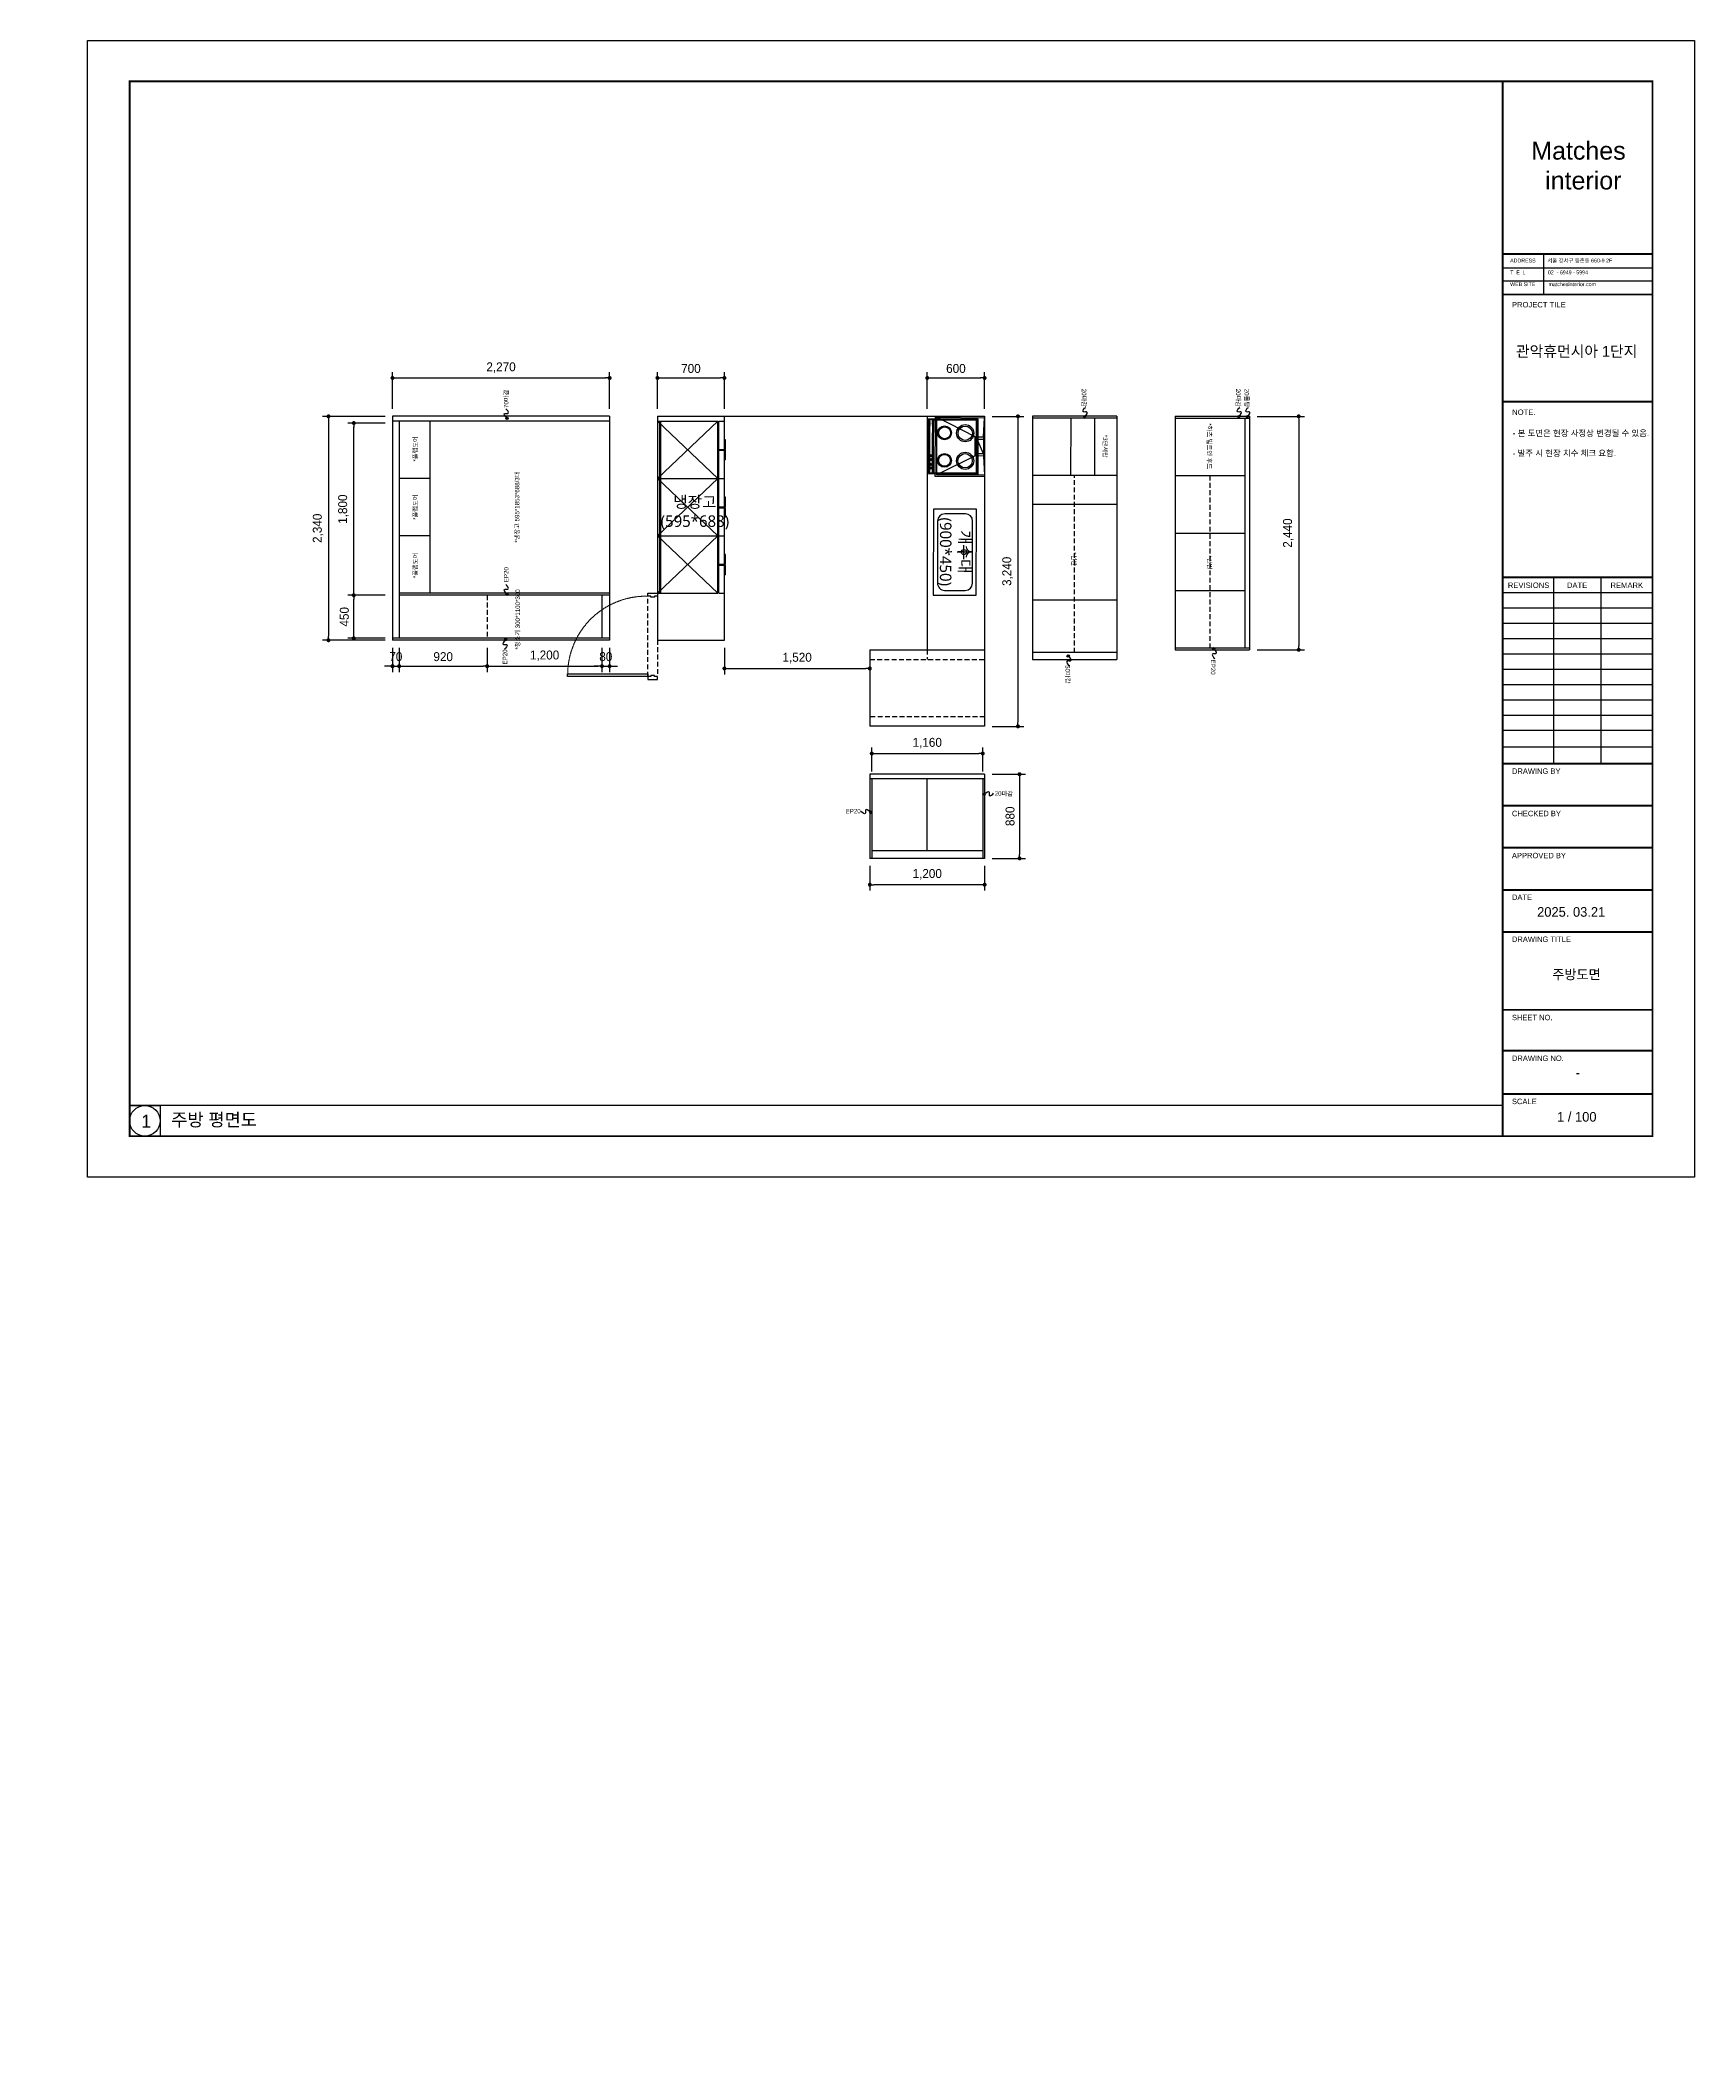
# Model space of a CAD drawing. Header units: millimetres. Extents: x -224448 to 1592092, y -164641 to 319001.
# Drawn here: x 30106 to 47398, y 120837 to 141941 of the extents above; entities that cross this region are included whole.
import ezdxf
from ezdxf.enums import TextEntityAlignment as Align

# ---------------------------------------------------------------- set-up
doc = ezdxf.new("R2010")
doc.units = ezdxf.units.MM
doc.linetypes.add('CEN', pattern=[62, 60, -1, 0, -1])
doc.linetypes.add('HIDDEN', pattern=[9.525, 6.35, -3.175])
doc.layers.get('Defpoints').update_dxf_attribs({"color": 35})
for name, color, linetype in [('CO-FURB-DN', 9, 'Continuous'), ('FUR', 6, 'Continuous'), ('I-SYM', 4, 'Continuous'), ('I-TEXT', 7, 'Continuous'), ('I_DOOR', 4, 'Continuous'), ('I_FORMAT', 7, 'Continuous'), ('I_FUR', 6, 'Continuous'), ('I_HAT', 8, 'Continuous'), ('I_TXT', 7, 'Continuous'), ('Layer 1', 7, 'Continuous')]:
    doc.layers.add(name, color=color, linetype=linetype)
doc.layers.add('I_CEN', color=1, linetype='CEN', lineweight=13)
doc.layers.add('I_DIM', color=1, linetype='Continuous', lineweight=13)
doc.styles.add('DH-TEXT', font='')
doc.styles.add('GHS', font='Dotum.ttf')
doc.styles.add('HY울릉도', font='')
doc.styles.add('NTOP', font='Dotum.ttf')
doc.styles.add('sim', font='')
doc.styles.get("Standard").update_dxf_attribs({"font": 'arial.ttf'})
doc.styles.add('맑은고딕', font='malgun.ttf')
doc.styles.add('주석', font='arial.ttf')
doc.styles.get('DH-TEXT').set_extended_font_data('HY울릉도L')
doc.styles.get('HY울릉도').set_extended_font_data('HY울릉도L')
doc.styles.get('sim').set_extended_font_data('Pretendard Variable Light')
doc.dimstyles.new('HOON DIM', dxfattribs={"dimscale": 52, "dimtxt": 1.8, "dimasz": 0.8, "dimexe": 1.2, "dimexo": 1.5, "dimgap": 1, "dimtad": 1, "dimdec": 0, "dimzin": 0, "dimdsep": 46, "dimlunit": 6, "dimtxsty": 'GHS', "dimblk": 'DOT', "dimcen": 3, "dimclrd": 6, "dimclre": 6, "dimclrt": 3, "dimadec": 0, "dimazin": 0, "dimtm": 1e-09, "dimtfac": 1, "dimtdec": 0, "dimtix": 1, "dimtmove": 2, "dimatfit": 3, "dimldrblk": 'DOT', "dimfxl": 1, "dimtolj": 1, "dimtzin": 0, "dimarcsym": 0})
pattern_1 = [(0, (0, 0), (0, 6.985), [5.08, -1.905]), (90, (0, 0), (-6.985, 4e-16), [5.08, -1.905])]

# ---------------------------------------------------------------- blocks, each defined once
blk = doc.blocks.new('klsdfa')
at = {"layer": 'I_CEN'}
blk.add_arc((2937606, -1355168), 820, 90.7053, 181.3042, dxfattribs=at)
at = {"layer": 'I_DOOR'}
for points in [[(2937596, -1354347), (2937596, -1355187), (2937626, -1355187), (2937626, -1354347)], [(2936756, -1355187), (2936756, -1355287), (2936786, -1355287), (2936786, -1355257), (2936796, -1355257), (2936796, -1355217), (2936786, -1355217), (2936786, -1355187), (2936756, -1355187)], [(2937656, -1355187), (2937656, -1355287), (2937626, -1355287), (2937626, -1355257), (2937616, -1355257), (2937616, -1355217), (2937626, -1355217), (2937626, -1355187), (2937656, -1355187)]]:
    blk.add_lwpolyline(points, close=True, dxfattribs=at)
at = {"layer": 'I_FUR', "color": 8, "linetype": 'HIDDEN', "ltscale": 8}
for p, q in [((2937626, -1355187), (2936786, -1355187)), ((2936786, -1355287), (2937626, -1355287))]:
    blk.add_line(p, q, dxfattribs=at)
blk = doc.blocks.new('_Dot')
at = {"color": 0, "linetype": 'ByBlock', "lineweight": -2}
blk.add_line((-0.5, 0), (-1, 0), dxfattribs=at)
at = {"color": 0, "linetype": 'ByBlock', "const_width": 0.5}
blk.add_lwpolyline([(-0.25, 0, 1), (0.25, 0, 1)], format="xyb", close=True, dxfattribs=at)
blk = doc.blocks.new('*D1088')
at = {"color": 6, "lineweight": -2, "transparency": 16777216}
for p, q in [((37256, 135594), (37256, 135315)), ((38776, 135494), (38776, 135315)), ((37298, 135377), (38735, 135377))]:
    blk.add_line(p, q, dxfattribs=at)
at = {"layer": 'Defpoints', "color": 0, "transparency": 16777216}
for p in [(37256, 135672), (38776, 135572), (38776, 135377)]:
    blk.add_point(p, dxfattribs=at)
at = {"color": 6, "lineweight": -2, "transparency": 16777216, "xscale": 41.6, "yscale": 41.6, "zscale": 41.6, "rotation": 180}
blk.add_blockref('_Dot', (37256, 135377), dxfattribs=at)
at = {"color": 6, "lineweight": -2, "transparency": 16777216, "xscale": 41.6, "yscale": 41.6, "zscale": 41.6}
blk.add_blockref('_Dot', (38776, 135377), dxfattribs=at)
at = {"color": 3, "transparency": 16777216, "insert": (38016, 135485), "char_height": 93.6, "attachment_point": 5, "style": 'GHS'}
blk.add_mtext('\\A1;1,520', dxfattribs=at)
blk = doc.blocks.new('*D1089')
at = {"color": 6, "lineweight": -2, "transparency": 16777216}
for p, q in [((33708, 138012), (33055, 138012)), ((33117, 137971), (33117, 135714)), ((33708, 135672), (33055, 135672))]:
    blk.add_line(p, q, dxfattribs=at)
at = {"layer": 'Defpoints', "color": 0, "transparency": 16777216}
for p in [(33786, 138012), (33117, 135672), (33786, 135672)]:
    blk.add_point(p, dxfattribs=at)
at = {"color": 6, "lineweight": -2, "transparency": 16777216, "xscale": 41.6, "yscale": 41.6, "zscale": 41.6}
for p, rotation in [((33117, 138012), 90), ((33117, 135672), 270)]:
    blk.add_blockref('_Dot', p, dxfattribs=dict(at, rotation=rotation))
at = {"color": 3, "transparency": 16777216, "insert": (33009, 136842), "char_height": 93.6, "attachment_point": 5, "rotation": 90, "style": 'GHS'}
blk.add_mtext('\\A1;2,340', dxfattribs=at)
blk = doc.blocks.new('마감지시')
at = {"layer": 'I-SYM'}
blk.add_hatch(color=256, dxfattribs=at).paths.add_polyline_path([(100285, -105169, 1), (100395, -105169, 1)])
blk.add_circle((100340, -105169), 55.1, dxfattribs=at)
blk.add_open_spline([(100340, -105169), (100472, -105076), (100636, -104989), (100521, -105343), (100750, -105224), (100793, -105160)], degree=3, knots=[104.407257, 104.407257, 104.407257, 104.407257, 483.492448, 667.725925, 958.402292, 958.402292, 958.402292, 958.402292], dxfattribs=at)
blk = doc.blocks.new('*D1090')
at = {"color": 6, "lineweight": -2, "transparency": 16777216}
for p, q in [((33708, 136142), (33319, 136142)), ((33381, 135734), (33381, 136101)), ((33708, 135692), (33319, 135692))]:
    blk.add_line(p, q, dxfattribs=at)
at = {"layer": 'Defpoints', "color": 0, "transparency": 16777216}
for p in [(33381, 136142), (33786, 136142), (33786, 135692)]:
    blk.add_point(p, dxfattribs=at)
at = {"color": 6, "lineweight": -2, "transparency": 16777216, "xscale": 41.6, "yscale": 41.6, "zscale": 41.6}
for p, rotation in [((33381, 136142), 90), ((33381, 135692), 270)]:
    blk.add_blockref('_Dot', p, dxfattribs=dict(at, rotation=rotation))
at = {"color": 3, "transparency": 16777216, "insert": (33283, 135917), "char_height": 93.6, "attachment_point": 5, "rotation": 90, "style": 'GHS'}
blk.add_mtext('\\A1;450', dxfattribs=at)
blk = doc.blocks.new('*D1091')
at = {"color": 6, "lineweight": -2, "transparency": 16777216}
for p, q in [((33708, 137942), (33319, 137942)), ((33382, 136184), (33382, 137901)), ((33708, 136142), (33319, 136142))]:
    blk.add_line(p, q, dxfattribs=at)
at = {"layer": 'Defpoints', "color": 0, "transparency": 16777216}
for p in [(33382, 137942), (33786, 137942), (33786, 136142)]:
    blk.add_point(p, dxfattribs=at)
at = {"color": 6, "lineweight": -2, "transparency": 16777216, "xscale": 41.6, "yscale": 41.6, "zscale": 41.6}
for p, rotation in [((33382, 137942), 90), ((33382, 136142), 270)]:
    blk.add_blockref('_Dot', p, dxfattribs=dict(at, rotation=rotation))
at = {"color": 3, "transparency": 16777216, "insert": (33274, 137042), "char_height": 93.6, "attachment_point": 5, "rotation": 90, "style": 'GHS'}
blk.add_mtext('\\A1;1,800', dxfattribs=at)
blk = doc.blocks.new('*D1092')
at = {"color": 6, "lineweight": -2, "transparency": 16777216}
for p, q in [((36556, 138090), (36556, 138475)), ((37256, 138090), (37256, 138475)), ((36598, 138413), (37215, 138413))]:
    blk.add_line(p, q, dxfattribs=at)
at = {"layer": 'Defpoints', "color": 0, "transparency": 16777216}
for p in [(37256, 138413), (36556, 138012), (37256, 138012)]:
    blk.add_point(p, dxfattribs=at)
at = {"color": 6, "lineweight": -2, "transparency": 16777216, "xscale": 41.6, "yscale": 41.6, "zscale": 41.6, "rotation": 180}
blk.add_blockref('_Dot', (36556, 138413), dxfattribs=at)
at = {"color": 6, "lineweight": -2, "transparency": 16777216, "xscale": 41.6, "yscale": 41.6, "zscale": 41.6}
blk.add_blockref('_Dot', (37256, 138413), dxfattribs=at)
at = {"color": 3, "transparency": 16777216, "insert": (36906, 138512), "char_height": 93.6, "attachment_point": 5, "style": 'GHS'}
blk.add_mtext('\\A1;700', dxfattribs=at)
blk = doc.blocks.new('*D1093')
at = {"color": 6, "lineweight": -2, "transparency": 16777216}
for p, q in [((39376, 138090), (39376, 138475)), ((39976, 138090), (39976, 138475)), ((39418, 138413), (39935, 138413))]:
    blk.add_line(p, q, dxfattribs=at)
at = {"layer": 'Defpoints', "color": 0, "transparency": 16777216}
for p in [(39976, 138413), (39376, 138012), (39976, 138012)]:
    blk.add_point(p, dxfattribs=at)
at = {"color": 6, "lineweight": -2, "transparency": 16777216, "xscale": 41.6, "yscale": 41.6, "zscale": 41.6, "rotation": 180}
blk.add_blockref('_Dot', (39376, 138413), dxfattribs=at)
at = {"color": 6, "lineweight": -2, "transparency": 16777216, "xscale": 41.6, "yscale": 41.6, "zscale": 41.6}
blk.add_blockref('_Dot', (39976, 138413), dxfattribs=at)
at = {"color": 3, "transparency": 16777216, "insert": (39676, 138512), "char_height": 93.6, "attachment_point": 5, "style": 'GHS'}
blk.add_mtext('\\A1;600', dxfattribs=at)
blk = doc.blocks.new('*D1094')
at = {"color": 6, "lineweight": -2, "transparency": 16777216}
for p, q in [((33786, 138090), (33786, 138475)), ((36056, 138090), (36056, 138475)), ((33828, 138413), (36015, 138413))]:
    blk.add_line(p, q, dxfattribs=at)
at = {"layer": 'Defpoints', "color": 0, "transparency": 16777216}
for p in [(36056, 138413), (33786, 138012), (36056, 138012)]:
    blk.add_point(p, dxfattribs=at)
at = {"color": 6, "lineweight": -2, "transparency": 16777216, "xscale": 41.6, "yscale": 41.6, "zscale": 41.6, "rotation": 180}
blk.add_blockref('_Dot', (33786, 138413), dxfattribs=at)
at = {"color": 6, "lineweight": -2, "transparency": 16777216, "xscale": 41.6, "yscale": 41.6, "zscale": 41.6}
blk.add_blockref('_Dot', (36056, 138413), dxfattribs=at)
at = {"color": 3, "transparency": 16777216, "insert": (34921, 138521), "char_height": 93.6, "attachment_point": 5, "style": 'GHS'}
blk.add_mtext('\\A1;2,270', dxfattribs=at)
blk = doc.blocks.new('*D1095')
at = {"color": 6, "lineweight": -2, "transparency": 16777216}
for p, q in [((33786, 135594), (33786, 135338)), ((33856, 135594), (33856, 135338)), ((33745, 135401), (33703, 135401)), ((33786, 135401), (33856, 135401)), ((33898, 135401), (33939, 135401))]:
    blk.add_line(p, q, dxfattribs=at)
at = {"layer": 'Defpoints', "color": 0, "transparency": 16777216}
for p in [(33786, 135672), (33856, 135672), (33856, 135401)]:
    blk.add_point(p, dxfattribs=at)
at = {"color": 6, "lineweight": -2, "transparency": 16777216, "xscale": 41.6, "yscale": 41.6, "zscale": 41.6}
blk.add_blockref('_Dot', (33786, 135401), dxfattribs=at)
at = {"color": 6, "lineweight": -2, "transparency": 16777216, "xscale": 41.6, "yscale": 41.6, "zscale": 41.6, "rotation": 180}
blk.add_blockref('_Dot', (33856, 135401), dxfattribs=at)
at = {"color": 3, "transparency": 16777216, "insert": (33821, 135500), "char_height": 93.6, "attachment_point": 5, "style": 'GHS'}
blk.add_mtext('\\A1;70', dxfattribs=at)
blk = doc.blocks.new('*D1096')
at = {"color": 6, "lineweight": -2, "transparency": 16777216}
for p, q in [((33856, 135594), (33856, 135339)), ((34776, 135594), (34776, 135339)), ((33898, 135401), (34735, 135401))]:
    blk.add_line(p, q, dxfattribs=at)
at = {"layer": 'Defpoints', "color": 0, "transparency": 16777216}
for p in [(33856, 135672), (34776, 135672), (34776, 135401)]:
    blk.add_point(p, dxfattribs=at)
at = {"color": 6, "lineweight": -2, "transparency": 16777216, "xscale": 41.6, "yscale": 41.6, "zscale": 41.6, "rotation": 180}
blk.add_blockref('_Dot', (33856, 135401), dxfattribs=at)
at = {"color": 6, "lineweight": -2, "transparency": 16777216, "xscale": 41.6, "yscale": 41.6, "zscale": 41.6}
blk.add_blockref('_Dot', (34776, 135401), dxfattribs=at)
at = {"color": 3, "transparency": 16777216, "insert": (34316, 135500), "char_height": 93.6, "attachment_point": 5, "style": 'GHS'}
blk.add_mtext('\\A1;920', dxfattribs=at)
blk = doc.blocks.new('*D1097')
at = {"color": 6, "lineweight": -2, "transparency": 16777216}
for p, q in [((34776, 135594), (34776, 135339)), ((35976, 135594), (35976, 135339)), ((34818, 135401), (35935, 135401))]:
    blk.add_line(p, q, dxfattribs=at)
at = {"layer": 'Defpoints', "color": 0, "transparency": 16777216}
for p in [(34776, 135672), (35976, 135672), (35976, 135401)]:
    blk.add_point(p, dxfattribs=at)
at = {"color": 6, "lineweight": -2, "transparency": 16777216, "xscale": 41.6, "yscale": 41.6, "zscale": 41.6, "rotation": 180}
blk.add_blockref('_Dot', (34776, 135401), dxfattribs=at)
at = {"color": 6, "lineweight": -2, "transparency": 16777216, "xscale": 41.6, "yscale": 41.6, "zscale": 41.6}
blk.add_blockref('_Dot', (35976, 135401), dxfattribs=at)
at = {"color": 3, "transparency": 16777216, "insert": (35376, 135509), "char_height": 93.6, "attachment_point": 5, "style": 'GHS'}
blk.add_mtext('\\A1;1,200', dxfattribs=at)
blk = doc.blocks.new('*D1098')
at = {"color": 6, "lineweight": -2, "transparency": 16777216}
for p, q in [((35976, 135594), (35976, 135339)), ((36056, 135594), (36056, 135339)), ((35935, 135401), (35893, 135401)), ((35976, 135401), (36056, 135401)), ((36098, 135401), (36139, 135401))]:
    blk.add_line(p, q, dxfattribs=at)
at = {"layer": 'Defpoints', "color": 0, "transparency": 16777216}
for p in [(35976, 135672), (36056, 135672), (36056, 135401)]:
    blk.add_point(p, dxfattribs=at)
at = {"color": 6, "lineweight": -2, "transparency": 16777216, "xscale": 41.6, "yscale": 41.6, "zscale": 41.6}
blk.add_blockref('_Dot', (35976, 135401), dxfattribs=at)
at = {"color": 6, "lineweight": -2, "transparency": 16777216, "xscale": 41.6, "yscale": 41.6, "zscale": 41.6, "rotation": 180}
blk.add_blockref('_Dot', (36056, 135401), dxfattribs=at)
at = {"color": 3, "transparency": 16777216, "insert": (36016, 135500), "char_height": 93.6, "attachment_point": 5, "style": 'GHS'}
blk.add_mtext('\\A1;80', dxfattribs=at)
blk = doc.blocks.new('FB-009')
at = {"layer": 'FUR'}
for p, q in [((10, 510), (10, 10)), ((278, 510), (10, 510)), ((13, 505), (13, 54)), ((275, 505), (13, 505)), ((566, 510), (267, 510)), ((563, 505), (267, 505)), ((563, 54), (563, 505)), ((566, 10), (566, 510)), ((10, 50), (278, 50)), ((10, 10), (278, 10)), ((12, 47), (12, 13)), ((276, 47), (12, 47)), ((12, 13), (276, 13)), ((13, 54), (275, 54)), ((267, 54), (563, 54)), ((267, 50), (566, 50)), ((564, 47), (267, 47)), ((267, 13), (564, 13)), ((267, 10), (566, 10)), ((385, 41), (385, 22)), ((388, 41), (388, 22)), ((424, 41), (424, 22)), ((427, 41), (427, 22)), ((475, 41), (475, 22)), ((478, 41), (478, 22)), ((514, 41), (514, 22)), ((517, 41), (517, 22)), ((564, 13), (564, 47))]:
    blk.add_line(p, q, dxfattribs=at)
blk.add_lwpolyline([(0, 520), (576, 520), (576, 0), (0, 0)], close=True, dxfattribs=at)
for centre, radius in [((150, 387), 89.9), ((150, 387), 74.9), ((438, 387), 89.9), ((438, 387), 74.9), ((146, 171), 72), ((146, 171), 62), ((434, 171), 72), ((434, 171), 62), ((386, 31), 12.5), ((386, 31), 9.52), ((426, 31), 12.5), ((426, 31), 9.52), ((476, 31), 12.5), ((476, 31), 9.52), ((515, 31), 12.5), ((515, 31), 9.52)]:
    blk.add_circle(centre, radius, dxfattribs=at)
at = {"layer": 'FUR', "style": 'DH-TEXT'}
blk.add_text('Miele', height=15, dxfattribs=at).set_placement((29, 23))
blk = doc.blocks.new('*D1099')
at = {"color": 6, "lineweight": -2, "transparency": 16777216}
for p, q in [((40054, 138012), (40386, 138012)), ((40324, 137971), (40324, 134814)), ((40054, 134772), (40386, 134772))]:
    blk.add_line(p, q, dxfattribs=at)
at = {"layer": 'Defpoints', "color": 0, "transparency": 16777216}
for p in [(39976, 138012), (39976, 134772), (40324, 134772)]:
    blk.add_point(p, dxfattribs=at)
at = {"color": 6, "lineweight": -2, "transparency": 16777216, "xscale": 41.6, "yscale": 41.6, "zscale": 41.6}
for p, rotation in [((40324, 138012), 90), ((40324, 134772), 270)]:
    blk.add_blockref('_Dot', p, dxfattribs=dict(at, rotation=rotation))
at = {"color": 3, "transparency": 16777216, "insert": (40216, 136392), "char_height": 93.6, "attachment_point": 5, "rotation": 90, "style": 'GHS'}
blk.add_mtext('\\A1;3,240', dxfattribs=at)
blk = doc.blocks.new('*D1100')
at = {"color": 6, "lineweight": -2, "transparency": 16777216}
for p, q in [((42824, 138012), (43321, 138012)), ((43259, 137971), (43259, 135614)), ((42824, 135572), (43321, 135572))]:
    blk.add_line(p, q, dxfattribs=at)
at = {"layer": 'Defpoints', "color": 0, "transparency": 16777216}
for p in [(42746, 138012), (42746, 135572), (43259, 135572)]:
    blk.add_point(p, dxfattribs=at)
at = {"color": 6, "lineweight": -2, "transparency": 16777216, "xscale": 41.6, "yscale": 41.6, "zscale": 41.6}
for p, rotation in [((43259, 138012), 90), ((43259, 135572), 270)]:
    blk.add_blockref('_Dot', p, dxfattribs=dict(at, rotation=rotation))
at = {"color": 3, "transparency": 16777216, "insert": (43151, 136792), "char_height": 93.6, "attachment_point": 5, "rotation": 90, "style": 'GHS'}
blk.add_mtext('\\A1;2,440', dxfattribs=at)
blk = doc.blocks.new('sdksd')
at = {"layer": 'I_FUR'}
for p, q in [((656176, -409315), (656176, -409531)), ((656901, -409240), (656251, -409240)), ((656648, -409330), (656504, -409330)), ((656576, -409258), (656576, -409402)), ((656976, -409531), (656976, -409315)), ((656251, -409606), (656901, -409606))]:
    blk.add_line(p, q, dxfattribs=at)
blk.add_lwpolyline([(657026, -409650), (657026, -409200), (656126, -409200), (656126, -409650)], close=True, dxfattribs=at)
blk.add_circle((656576, -409330), 27.5, dxfattribs=at)
for centre, start, end in [((656251, -409315), 90, 180), ((656901, -409315), 0, 90), ((656251, -409531), 180, 270), ((656901, -409531), 270, 0)]:
    blk.add_arc(centre, 75, start, end, dxfattribs=at)
at = {"layer": 'I_TXT', "insert": (656573, -409434), "char_height": 120, "width": 3000, "attachment_point": 5, "style": '맑은고딕'}
blk.add_mtext('개수대\\P(900*450)', dxfattribs=at)
blk = doc.blocks.new('*D1101')
at = {"color": 6, "lineweight": -2, "transparency": 16777216}
for p, q in [((40054, 134272), (40404, 134272)), ((40341, 134231), (40341, 133434)), ((40054, 133392), (40404, 133392))]:
    blk.add_line(p, q, dxfattribs=at)
at = {"layer": 'Defpoints', "color": 0, "transparency": 16777216}
for p in [(39976, 134272), (39976, 133392), (40341, 133392)]:
    blk.add_point(p, dxfattribs=at)
at = {"color": 6, "lineweight": -2, "transparency": 16777216, "xscale": 41.6, "yscale": 41.6, "zscale": 41.6}
for p, rotation in [((40341, 134272), 90), ((40341, 133392), 270)]:
    blk.add_blockref('_Dot', p, dxfattribs=dict(at, rotation=rotation))
at = {"color": 3, "transparency": 16777216, "insert": (40242, 133832), "char_height": 93.6, "attachment_point": 5, "rotation": 90, "style": 'GHS'}
blk.add_mtext('\\A1;880', dxfattribs=at)
blk = doc.blocks.new('*D1102')
at = {"color": 6, "lineweight": -2, "transparency": 16777216}
for p, q in [((38776, 133314), (38776, 133055)), ((39976, 133314), (39976, 133055)), ((39935, 133117), (38818, 133117))]:
    blk.add_line(p, q, dxfattribs=at)
at = {"layer": 'Defpoints', "color": 0, "transparency": 16777216}
for p in [(38776, 133392), (39976, 133392), (38776, 133117)]:
    blk.add_point(p, dxfattribs=at)
at = {"color": 6, "lineweight": -2, "transparency": 16777216, "xscale": 41.6, "yscale": 41.6, "zscale": 41.6, "rotation": 180}
blk.add_blockref('_Dot', (38776, 133117), dxfattribs=at)
at = {"color": 6, "lineweight": -2, "transparency": 16777216, "xscale": 41.6, "yscale": 41.6, "zscale": 41.6}
blk.add_blockref('_Dot', (39976, 133117), dxfattribs=at)
at = {"color": 3, "transparency": 16777216, "insert": (39376, 133225), "char_height": 93.6, "attachment_point": 5, "style": 'GHS'}
blk.add_mtext('\\A1;1,200', dxfattribs=at)
blk = doc.blocks.new('*D1103')
at = {"color": 6, "lineweight": -2, "transparency": 16777216}
for p, q in [((38796, 134300), (38796, 134551)), ((38838, 134488), (39915, 134488)), ((39956, 134300), (39956, 134551))]:
    blk.add_line(p, q, dxfattribs=at)
at = {"layer": 'Defpoints', "color": 0, "transparency": 16777216}
for p in [(39956, 134488), (38796, 134222), (39956, 134222)]:
    blk.add_point(p, dxfattribs=at)
at = {"color": 6, "lineweight": -2, "transparency": 16777216, "xscale": 41.6, "yscale": 41.6, "zscale": 41.6, "rotation": 180}
blk.add_blockref('_Dot', (38796, 134488), dxfattribs=at)
at = {"color": 6, "lineweight": -2, "transparency": 16777216, "xscale": 41.6, "yscale": 41.6, "zscale": 41.6}
blk.add_blockref('_Dot', (39956, 134488), dxfattribs=at)
at = {"color": 3, "transparency": 16777216, "insert": (39376, 134596), "char_height": 93.6, "attachment_point": 5, "style": 'GHS'}
blk.add_mtext('\\A1;1,160', dxfattribs=at)

msp = doc.modelspace()

# ---------------------------------------------------------------- hatches: boundary and pattern name
h = msp.add_hatch()
h.set_pattern_fill('ANGLE', color=256)
h.set_pattern_definition(pattern_1)
h.paths.add_polyline_path([(30502.143, 127619.868), (30502.143, 128255.227), (30105.504, 128255.227), (30105.504, 127619.868)], flags=9)
h.paths.add_polyline_path([(31083.925, 125438.359), (31719.284, 125438.359), (31719.284, 125834.998), (31083.925, 125834.998)], flags=9)
h.paths.add_polyline_path([(34218.736, 120837.135), (34511.236, 120837.135), (34511.236, 121039.635), (34218.736, 121039.635)], flags=9)
h.paths.add_polyline_path([(35679.651, 120865.409), (35978.58, 120865.409), (35978.58, 121067.909), (35679.651, 121067.909)], flags=9)
h.paths.add_polyline_path([(35724.836, 127056.203), (35724.836, 126998.703), (35747.336, 126998.703), (35747.336, 127056.203)], flags=9)
h = msp.add_hatch()
h.set_pattern_fill('ANGLE', color=256)
h.set_pattern_definition(pattern_1)
h.paths.add_polyline_path([(30502.143, 127619.868), (30502.143, 128255.227), (30105.504, 128255.227), (30105.504, 127619.868)], flags=9)
h.paths.add_polyline_path([(31083.925, 125438.359), (31719.284, 125438.359), (31719.284, 125834.998), (31083.925, 125834.998)], flags=9)
h.paths.add_polyline_path([(34218.736, 120837.135), (34511.236, 120837.135), (34511.236, 121039.635), (34218.736, 121039.635)], flags=9)
h.paths.add_polyline_path([(35679.651, 120865.409), (35978.58, 120865.409), (35978.58, 121067.909), (35679.651, 121067.909)], flags=9)
h.paths.add_polyline_path([(35724.836, 127056.203), (35724.836, 126998.703), (35747.336, 126998.703), (35747.336, 127056.203)], flags=9)

# ---------------------------------------------------------------- linework, layer by layer
at = {"color": 2}
for p, q in [((36056.246, 138012.174), (33786.246, 138012.174)), ((33786.246, 138012.174), (33786.246, 135672.174)), ((36056.246, 137962.174), (33786.246, 137962.174)), ((33856.246, 137962.174), (33856.246, 135692.174)), ((34176.246, 137962.174), (34176.246, 136162.174)), ((36056.246, 138012.174), (36056.246, 135672.174)), ((36556.246, 138012.174), (39976.246, 138012.174)), ((36556.246, 138012.174), (36556.246, 135672.174)), ((37256.246, 135672.174), (37256.246, 138012.174)), ((39376.246, 138012.174), (39376.246, 135572.174)), ((39976.246, 138012.174), (39976.246, 134772.174)), ((40476.246, 138012.174), (40476.246, 135472.174)), ((41356.246, 138012.174), (40476.246, 138012.174)), ((41356.246, 137992.174), (40476.246, 137992.174)), ((41356.246, 138012.174), (41356.246, 135472.174)), ((41966.246, 138012.174), (41966.246, 135572.174)), ((41966.246, 138012.174), (42746.246, 138012.174)), ((41966.246, 137992.174), (42746.246, 137992.174)), ((42696.246, 137992.174), (42696.246, 135592.174)), ((42746.246, 138012.174), (42746.246, 135572.174)), ((41356.246, 137392.174), (40476.246, 137392.174)), ((41966.246, 137392.174), (42696.246, 137392.174)), ((34176.246, 137362.174), (33856.246, 137362.174)), ((41356.246, 137092.174), (40476.246, 137092.174)), ((34176.246, 136762.174), (33856.246, 136762.174)), ((41966.246, 136792.174), (42696.246, 136792.174)), ((36056.246, 136162.174), (33856.246, 136162.174)), ((36056.246, 136142.174), (33856.246, 136142.174)), ((35976.246, 136142.174), (35976.246, 135692.174)), ((41966.246, 136192.174), (42696.246, 136192.174)), ((41356.246, 136092.174), (40476.246, 136092.174)), ((36056.246, 135692.174), (33786.246, 135692.174)), ((36056.246, 135672.174), (33786.246, 135672.174)), ((36556.246, 135672.174), (37256.246, 135672.174)), ((38776.246, 135572.174), (39976.246, 135572.174)), ((38776.246, 135572.174), (38776.246, 134772.174)), ((41356.246, 135542.174), (40476.246, 135542.174)), ((41966.246, 135592.174), (42746.246, 135592.174)), ((41966.246, 135572.174), (42746.246, 135572.174)), ((40476.246, 135472.174), (41356.246, 135472.174)), ((39976.246, 134772.174), (38776.246, 134772.174)), ((39976.246, 134272.174), (38776.246, 134272.174)), ((38776.246, 134272.174), (38776.246, 133392.174)), ((39976.246, 134272.174), (39976.246, 133392.174)), ((39976.246, 134222.174), (38776.246, 134222.174)), ((38796.246, 134222.174), (38796.246, 133392.174)), ((39376.246, 133472.174), (39376.246, 134222.174)), ((39956.246, 134222.174), (39956.246, 133392.174)), ((39976.246, 133392.174), (38776.246, 133392.174)), ((39956.246, 133472.174), (38796.246, 133472.174))]:
    msp.add_line(p, q, dxfattribs=at)
at = {"layer": 'Defpoints'}
msp.add_lwpolyline([(30597.768, 141941.39), (47397.768, 141941.39), (47397.768, 130061.39), (30597.768, 130061.39)], close=True, dxfattribs=at)
at = {"layer": 'FUR'}
for p, q in [((36556.246, 137962.174), (36556.246, 137362.174)), ((36556.246, 137962.174), (37186.246, 137962.174)), ((36576.246, 137962.174), (36576.246, 137362.174)), ((36586.246, 137962.174), (36586.246, 137362.174)), ((37186.246, 137362.174), (37186.246, 137962.174)), ((37196.246, 137362.174), (37196.246, 137962.174)), ((37196.246, 137962.174), (37256.246, 137962.174)), ((37256.246, 137767.174), (37256.246, 137962.174)), ((37196.246, 137667.174), (37256.246, 137667.174)), ((37196.246, 137657.174), (37256.246, 137657.174)), ((37256.246, 137362.174), (37256.246, 137767.174)), ((37266.246, 137767.174), (37256.246, 137767.174)), ((37256.246, 137667.174), (37266.246, 137667.174)), ((37256.246, 137657.174), (37266.246, 137657.174)), ((37266.246, 137667.174), (37266.246, 137767.174)), ((37266.246, 137557.174), (37266.246, 137657.174)), ((37266.246, 137557.174), (37256.246, 137557.174)), ((36556.246, 137362.174), (36556.246, 136762.174)), ((36556.246, 137362.174), (37186.246, 137362.174)), ((36556.246, 137362.174), (37186.246, 137362.174)), ((36576.246, 137362.174), (36576.246, 136762.174)), ((36586.246, 137362.174), (36586.246, 136762.174)), ((37186.246, 136762.174), (37186.246, 137362.174)), ((37196.246, 136762.174), (37196.246, 137362.174)), ((37196.246, 137362.174), (37256.246, 137362.174)), ((37196.246, 137362.174), (37256.246, 137362.174)), ((37256.246, 137167.174), (37256.246, 137362.174)), ((37196.246, 137067.174), (37256.246, 137067.174)), ((37196.246, 137057.174), (37256.246, 137057.174)), ((37256.246, 136762.174), (37256.246, 137167.174)), ((37266.246, 137167.174), (37256.246, 137167.174)), ((37256.246, 137067.174), (37266.246, 137067.174)), ((37256.246, 137057.174), (37266.246, 137057.174)), ((37266.246, 137067.174), (37266.246, 137167.174)), ((37266.246, 136957.174), (37266.246, 137057.174)), ((36556.246, 136762.174), (36556.246, 136162.174)), ((36556.246, 136762.174), (37186.246, 136762.174)), ((36556.246, 136762.174), (37186.246, 136762.174)), ((36576.246, 136762.174), (36576.246, 136162.174)), ((36586.246, 136762.174), (36586.246, 136162.174)), ((37186.246, 136162.174), (37186.246, 136762.174)), ((37196.246, 136162.174), (37196.246, 136762.174)), ((37196.246, 136762.174), (37256.246, 136762.174)), ((37196.246, 136762.174), (37256.246, 136762.174)), ((37266.246, 136957.174), (37256.246, 136957.174)), ((37256.246, 136567.174), (37256.246, 136762.174)), ((37256.246, 136162.174), (37256.246, 136567.174)), ((37266.246, 136567.174), (37256.246, 136567.174)), ((37266.246, 136467.174), (37266.246, 136567.174)), ((37196.246, 136467.174), (37256.246, 136467.174)), ((37196.246, 136457.174), (37256.246, 136457.174)), ((37256.246, 136467.174), (37266.246, 136467.174)), ((37256.246, 136457.174), (37266.246, 136457.174)), ((37266.246, 136357.174), (37256.246, 136357.174)), ((37266.246, 136357.174), (37266.246, 136457.174)), ((36556.246, 136162.174), (37186.246, 136162.174)), ((37196.246, 136162.174), (37256.246, 136162.174))]:
    msp.add_line(p, q, dxfattribs=at)
at = {"layer": 'I_FORMAT'}
for p, q in [((45391.716, 139563.82), (46957.729, 139563.82)), ((45819.355, 139707.987), (45819.355, 139284.907)), ((45391.756, 139429.42), (46959.582, 139429.42)), ((45391.756, 136170.558), (46957.768, 136170.558)), ((45925.972, 134376.249), (45925.972, 136323.961)), ((46422.067, 134382.846), (46422.067, 136330.558)), ((45391.756, 136010.558), (46957.768, 136010.558)), ((45391.756, 135850.558), (46957.768, 135850.558)), ((45391.756, 135690.558), (46957.768, 135690.558)), ((45391.756, 135530.558), (46957.768, 135530.558)), ((45391.756, 135370.558), (46957.768, 135370.558)), ((45391.756, 135210.558), (46957.768, 135210.558)), ((45391.756, 135050.558), (46957.768, 135050.558)), ((45391.756, 134890.558), (46957.768, 134890.558)), ((45391.756, 134730.558), (46957.768, 134730.558)), ((45391.756, 134556.702), (46957.768, 134556.702)), ((45391.756, 130808.99), (31037.768, 130808.99))]:
    msp.add_line(p, q, dxfattribs=at)
for points, const_width in [([(45391.756, 130488.99), (31037.768, 130488.99), (31037.768, 141513.79), (45391.756, 141513.79)], 20.087), ([(45391.756, 141513.79), (45391.756, 130485.586)], 20.087), ([(45391.756, 141513.79), (46957.768, 141513.79), (46957.768, 130488.99), (45391.756, 130488.99)], 20.087), ([(45391.756, 139707.987), (46957.768, 139707.987)], 20.087), ([(45391.756, 139285.253), (46955.185, 139285.253)], 20.087), ([(45391.756, 138166.117), (46957.768, 138166.117)], 20.087), ([(45391.756, 136330.558), (46957.768, 136330.558)], 20.087), ([(45391.756, 134382.846), (46957.768, 134382.846)], 20.087), ([(46957.768, 134382.846), (45557.768, 134382.846)], 8), ([(45391.756, 133942.846), (46957.768, 133942.846)], 20.087), ([(45391.756, 133502.846), (46957.768, 133502.846)], 20.087), ([(45391.756, 133062.846), (46957.768, 133062.846)], 20.087), ([(45391.756, 132622.846), (46957.768, 132622.846)], 20.087), ([(45391.756, 131808.99), (46957.768, 131808.99)], 20.087), ([(45557.768, 131808.99), (46957.768, 131808.99)], 12), ([(45391.756, 131382.846), (46957.768, 131382.846)], 20.087), ([(45557.768, 131382.846), (46957.768, 131382.846)], 12), ([(45391.756, 130928.99), (46957.768, 130928.99)], 20.087), ([(45557.768, 130928.99), (46957.768, 130928.99)], 12)]:
    msp.add_lwpolyline(points, dxfattribs=dict(at, const_width=const_width))
msp.add_lwpolyline([(31037.768, 130808.99), (31357.768, 130808.99), (31357.768, 130488.99), (31037.768, 130488.99)], close=True, dxfattribs=at)
msp.add_circle((31197.768, 130648.99), 160, dxfattribs=at)
at = {"layer": 'I_FUR', "color": 6, "linetype": 'Continuous'}
for p, q in [((39876.021, 137797.296), (39475.843, 138001.95)), ((39965.913, 137797.157), (39976.222, 137997.174)), ((40876.246, 137992.916), (40875.319, 137392.917)), ((41126.246, 137992.53), (41125.319, 137392.53)), ((39965.639, 137619.67), (39899.388, 137774.991)), ((39875.712, 137597.54), (39474.916, 137402.129)), ((39965.605, 137597.401), (39975.295, 137397.353))]:
    msp.add_line(p, q, dxfattribs=at)
at = {"layer": 'I_FUR', "color": 9, "linetype": 'HIDDEN', "ltscale": 8}
for p, q in [((40916.246, 135542.174), (40916.246, 137392.174)), ((42331.246, 137392.174), (42331.246, 135592.174)), ((34776.246, 136142.174), (34776.246, 135692.174)), ((39376.246, 135572.174), (39376.246, 135472.174)), ((38776.246, 135472.174), (39976.246, 135472.174)), ((39976.246, 134872.174), (38776.246, 134872.174))]:
    msp.add_line(p, q, dxfattribs=at)
at = {"layer": 'I_FUR', "color": 6, "linetype": 'Continuous'}
for points in [[(39976.246, 138012.174), (39975.272, 137382.353), (39459.86, 137383.149), (39460.833, 138012.971)], [(39976.222, 137997.174), (39975.295, 137397.353), (39474.916, 137402.129), (39475.843, 138001.95)], [(39965.913, 137797.157), (39965.605, 137597.401), (39875.712, 137597.54), (39876.021, 137797.296)], [(39965.879, 137774.888), (39965.639, 137619.67), (39899.148, 137619.773), (39899.388, 137774.991)]]:
    msp.add_lwpolyline(points, close=True, dxfattribs=at)
at = {"layer": 'I_HAT'}
for p, q in [((36556.246, 137962.174), (37186.246, 137362.174)), ((36556.246, 137362.174), (37186.246, 137962.174)), ((36556.246, 137362.174), (37186.246, 136762.174)), ((36556.246, 136762.174), (37186.246, 137362.174)), ((36556.246, 136762.174), (37186.246, 136162.174)), ((36556.246, 136162.174), (37186.246, 136762.174))]:
    msp.add_line(p, q, dxfattribs=at)

# ---------------------------------------------------------------- block references
at = {"layer": 'CO-FURB-DN', "rotation": 269.9114548369571}
msp.add_blockref('FB-009', (39386.205, 137986.175), dxfattribs=at)
at = {"layer": 'I-SYM', "color": 9, "linetype": 'Continuous', "ltscale": 0.5, "yscale": 0.2249997949155083, "zscale": 0.2249997948805837}
for p, xscale, rotation in [((13735.832, 113127.099), 0.2249997949155083, 95.82856518939472), ((62268.329, 113141.466), -0.2249997949155083, 264.1714348106053), ((63880.528, 113141.466), -0.2249997949155083, 264.1714348106053), ((63969.472, 113141.466), -0.2249997949155083, 264.1714348106053), ((13735.832, 111289.638), 0.2249997949155083, 95.82856518939472), ((13720.941, 160544.166), -0.2249997949155083, 84.17143481060513), ((62097.402, 160370.646), 0.2249997949155083, 275.8285651893947), ((63617.356, 160446.028), 0.2249997949155083, 275.8285651893947), ((15171.939, 155387.292), 0.2249997949155083, 5.651474863309106), ((63646.911, 155122.372), -0.2249997949155083, 354.1714348106053)]:
    msp.add_blockref('마감지시', p, dxfattribs=dict(at, xscale=xscale, rotation=rotation))
at = {"layer": 'I_DIM', "rotation": 269.9114548369571}
msp.add_blockref('sdksd', (450103.812, 792535.542), dxfattribs=at)
at = {"layer": 'I_DOOR', "color": 3, "xscale": -1, "rotation": 90}
msp.add_blockref('klsdfa', (-1318730.395, 3072918.334), dxfattribs=at)

# ---------------------------------------------------------------- texts
at = {"attachment_point": 5, "style": 'sim'}
for s, insert, char_height, width in [('{\\fGulim|b0|i0|c129|p50;주방도면}', (46162.688, 132173.824), 100.8, 1850.52173), ('\\pxql;1', (32639.274, 130645.546), 135, 2955.33875), ('\\pxql;{\\fGulim|b0|i0|c129|p50;주방 평면도}', (32951.318, 130653.546), 135, 2955.33875)]:
    msp.add_mtext(s, dxfattribs=dict(at, insert=insert, char_height=char_height, width=width))
at = {"layer": 'I-TEXT', "color": 0, "style": 'NTOP'}
for s, rotation, p in [('70마감', 89.9114548, (34974.958, 138194.645)), ('20마감', 269.9114548, (41015.089, 138204.464)), ('20마감', 269.9114548, (42627.287, 138204.464)), ('20몰딩', 269.9114548, (42716.232, 138204.464)), ('*3단서랍', 269.9114548, (41236.235, 137699.072)), ('*하츠 빌트인 후드', 269.9114548, (42326.294, 137699.072)), ('*플랩도어', 89.9114548, (34024.701, 137671.266)), ('*냉장고 595*1853*688/3대', 89.9114548, (35088.876, 137063.161)), ('*플랩도어', 89.9114548, (34024.701, 137062.342)), ('*플랩도어', 89.9114548, (34024.701, 136453.825)), ('*선반', 269.9114548, (40910.564, 136519.619)), ('*선반', 269.9114548, (42326.249, 136482.966)), ('EP20', 89.9114548, (34974.958, 136357.184)), ('*청소기 300*1100*300', 89.9114548, (35095.131, 135889.393)), ('EP20', 89.9114548, (34961.89, 135497.644)), ('50마감', 269.9114548, (40844.162, 135315.384)), ('EP20', 269.9114548, (42364.116, 135390.767)), ('20마감', 359.9114548, (40177.676, 134069.221)), ('EP20', 359.9114548, (38601.92, 133885.907))]:
    msp.add_text(s, height=46.5, rotation=rotation, dxfattribs=at).set_placement(p, align=Align.MIDDLE_CENTER)
at = {"layer": 'I_FORMAT'}
for s, height, p in [('PROJECT TILE', 57.01521, (45488.221, 139150.533)), ('NOTE.', 57.0152, (45490.804, 138026.354))]:
    msp.add_text(s, height=height, dxfattribs=at).set_placement(p)
for s, p in [('REVISIONS', (45662.19, 136246.599)), ('DATE', (46169.143, 136246.599)), ('REMARK', (46688.991, 136246.254))]:
    msp.add_text(s, height=57.0152, dxfattribs=at).set_placement(p, align=Align.MIDDLE_CENTER)
at = {"layer": 'I_FORMAT', "style": 'sim'}
for s, height, p in [('DRAWING BY', 57.0152, (45488.221, 134275.443)), ('CHECKED BY', 57.0152, (45488.221, 133832.724)), ('APPROVED BY', 57.01521, (45488.221, 133392.724)), ('DATE', 57.0152, (45488.221, 132957.209)), ('2025. 03.21', 100.8, (45751.481, 132781.916)), ('DRAWING TITLE', 57.01521, (45488.221, 132518.218)), ('SHEET NO.', 57.0152, (45488.221, 131700.42)), ('DRAWING NO.', 57.01521, (45488.221, 131274.276)), ('SCALE', 57.0152, (45488.221, 130823.181))]:
    msp.add_text(s, height=height, dxfattribs=at).set_placement(p)
msp.add_text('-', height=100.8, dxfattribs=at).set_placement((46177.815, 131153.457), align=Align.MIDDLE_CENTER)
at = {"layer": 'I_FORMAT', "insert": (45469.358, 139660.208), "char_height": 57.015209, "width": 1607.56042, "attachment_point": 1, "line_spacing_factor": 0.93}
msp.add_mtext('{\\fGulim|b0|i0|c129|p50;\\H0.7x;ADDRESS        서울 강서구 등촌동 660-9 2F\\P\\fArial|b0|i0|c129|p34;\\P\\fGulim|b0|i0|c129|p50;T  E  L  \\fArial|b0|i0|c129|p34;          \\fArial|b0|i0|c0|p34;   \\fGulim|b0|i0|c129|p50;02  - 6949 - 5994\\P\\fArial|b0|i0|c129|p34;\\P\\fGulim|b0|i0|c129|p50;WEB SITE         matchesinterior.com}', dxfattribs=at)
at = {"layer": 'I_FORMAT', "insert": (46164.366, 138685.613), "char_height": 114.03042, "width": 3524.80329, "attachment_point": 5}
msp.add_mtext('{\\fGulim|b0|i0|c129|p50;관악휴먼시아 1단지}', dxfattribs=at)
at = {"layer": 'I_FORMAT', "linetype": 'ByBlock', "insert": (45496.8, 137867.642), "char_height": 62.71673, "width": 1385.94187, "attachment_point": 1, "style": 'HY울릉도'}
msp.add_mtext('{\\fPretendard Variable Light|b0|i0|c129|p2;- 본 도면은 현장 사정상 변경될 수 있음.\\P\\P- 발주 시 현장 치수 체크 요함.}', dxfattribs=at)
at = {"layer": 'I_FORMAT', "insert": (46166.119, 130690.128), "char_height": 100.8, "width": 1850.52173, "attachment_point": 5, "style": 'sim'}
msp.add_mtext('1 / 100', dxfattribs=at)
at = {"layer": 'I_TXT', "insert": (36947.189, 137003.359), "char_height": 120, "width": 1117.62782, "attachment_point": 5, "style": '맑은고딕'}
msp.add_mtext('냉장고\\P(595*688)', dxfattribs=at)
at = {"layer": 'Layer 1', "color": 250, "insert": (45690.327, 140380.898), "char_height": 186.912, "attachment_point": 7, "style": '주석'}
msp.add_mtext('Matches\\P  interior', dxfattribs=at)

# ---------------------------------------------------------------- dimensions: what is measured, and where the dimension line sits
at = {"color": 2}
for base, p1, p2, picture, middle in [((36056.246, 138413.031), (33786.246, 138012.174), (36056.246, 138012.174), '*D1094', (34921.246, 138520.911)), ((37256.246, 138413.031), (36556.246, 138012.174), (37256.246, 138012.174), '*D1092', (36906.246, 138511.894)), ((39976.246, 138413.031), (39376.246, 138012.174), (39976.246, 138012.174), '*D1093', (39676.246, 138511.894)), ((33856.246, 135400.648), (33786.246, 135672.174), (33856.246, 135672.174), '*D1095', (33821.246, 135499.511)), ((34776.246, 135401.186), (33856.246, 135672.174), (34776.246, 135672.174), '*D1096', (34316.246, 135500.049)), ((35976.246, 135401.186), (34776.246, 135672.174), (35976.246, 135672.174), '*D1097', (35376.246, 135509.066)), ((36056.246, 135401.186), (35976.246, 135672.174), (36056.246, 135672.174), '*D1098', (36016.246, 135500.049)), ((38776.246, 135377.246), (37256.246, 135672.174), (38776.246, 135572.174), '*D1088', (38016.246, 135485.126)), ((39956.246, 134488.445), (38796.246, 134222.174), (39956.246, 134222.174), '*D1103', (39376.246, 134596.326)), ((38776.246, 133117.179), (39976.246, 133392.174), (38776.246, 133392.174), '*D1102', (39376.246, 133225.059))]:
    dim = msp.add_linear_dim(base=base, p1=p1, p2=p2, dimstyle='HOON DIM', override={"dimfxl": 1.35}, dxfattribs=at)
    dim.commit()
    dim.dimension.update_dxf_attribs({"geometry": picture, "text_midpoint": middle})
for base, p1, p2, picture, middle in [((33117.023, 135672.174), (33786.246, 138012.174), (33786.246, 135672.174), '*D1089', (33009.143, 136842.174)), ((40323.515, 134772.174), (39976.246, 138012.174), (39976.246, 134772.174), '*D1099', (40215.634, 136392.174)), ((43259.086, 135572.174), (42746.246, 138012.174), (42746.246, 135572.174), '*D1100', (43151.206, 136792.174)), ((33381.511, 137942.174), (33786.246, 136142.174), (33786.246, 137942.174), '*D1091', (33273.63, 137042.174)), ((33381.434, 136142.174), (33786.246, 135692.174), (33786.246, 136142.174), '*D1090', (33282.571, 135917.174)), ((40341.118, 133392.174), (39976.246, 134272.174), (39976.246, 133392.174), '*D1101', (40242.254, 133832.174))]:
    dim = msp.add_linear_dim(base=base, p1=p1, p2=p2, angle=90, dimstyle='HOON DIM', override={"dimfxl": 1.35}, dxfattribs=at)
    dim.commit()
    dim.dimension.update_dxf_attribs({"geometry": picture, "text_midpoint": middle})

doc.saveas('drawing.dxf')
